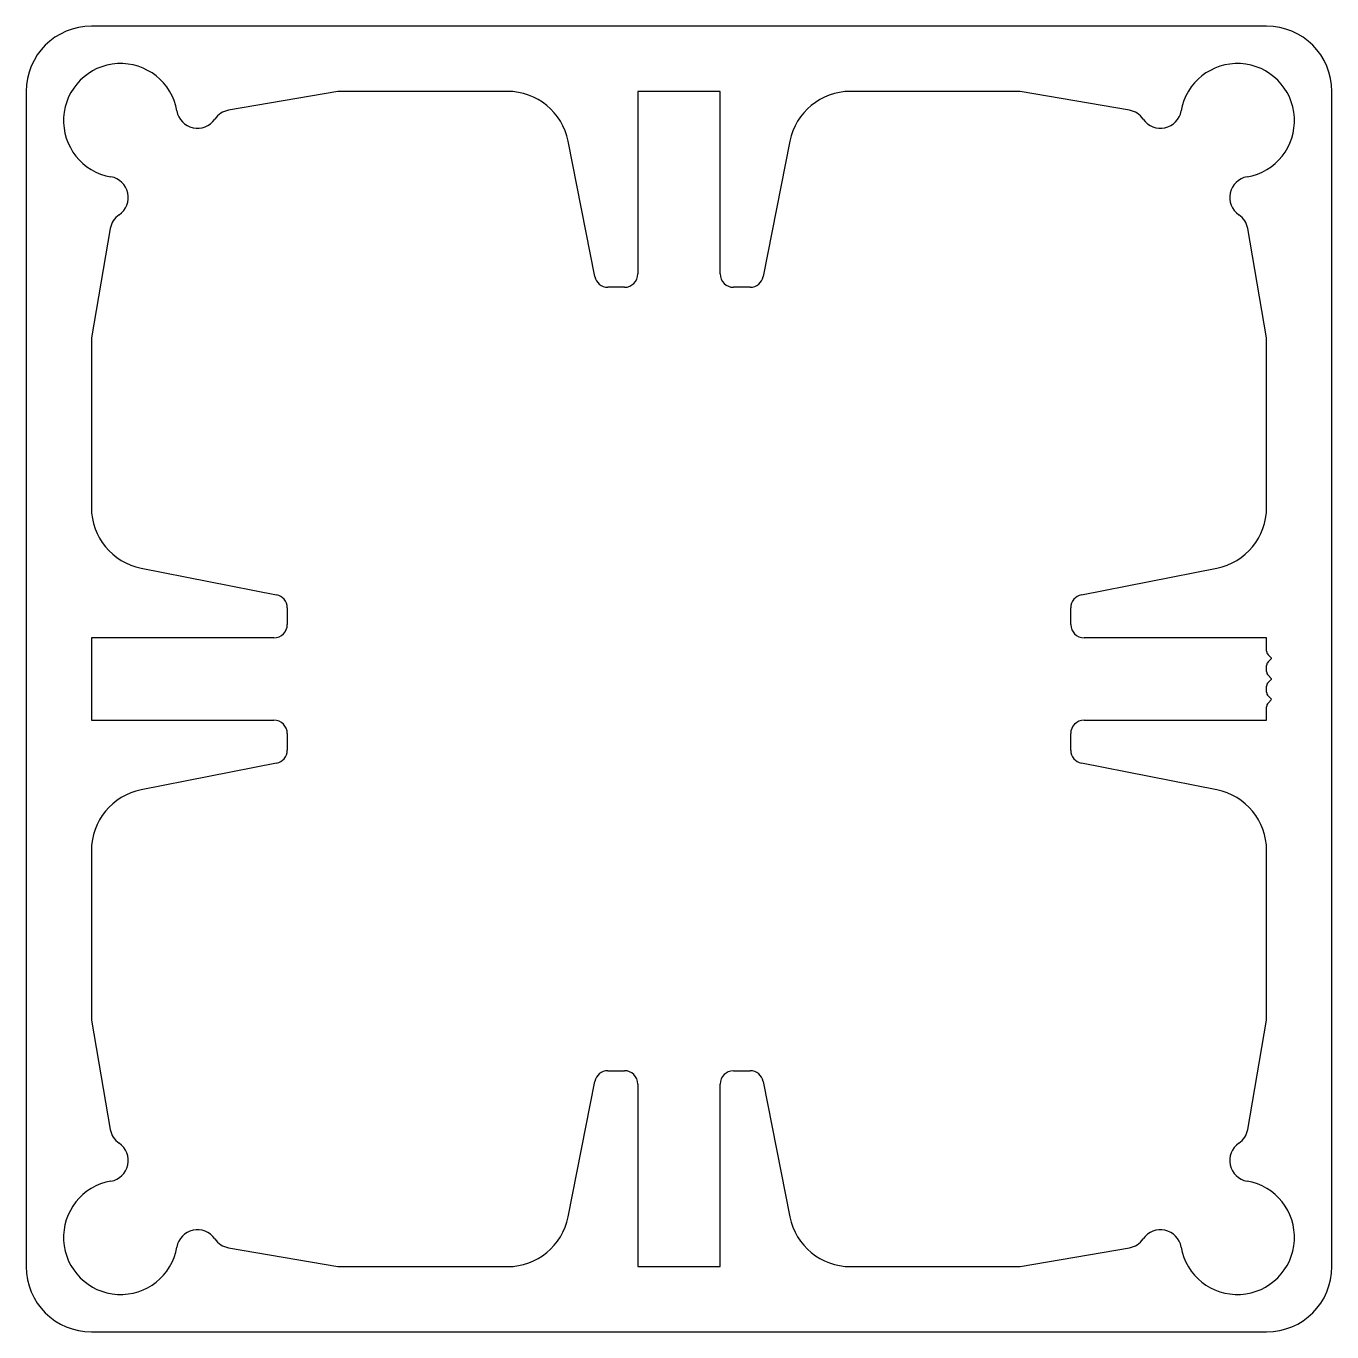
# Model space of a CAD drawing. Extents: x 3.5 to 67, y 3.2 to 66.7.
import ezdxf

# ---------------------------------------------------------------- set-up
doc = ezdxf.new("R2010")
doc.units = 0
doc.layers.get('0').update_dxf_attribs({"linetype": 'CONTINUOUS'})

msp = doc.modelspace()

# ---------------------------------------------------------------- linework, layer by layer
for p, q in [((63.849, 66.748), (6.709, 66.748)), ((3.529, 63.568), (3.529, 6.428)), ((18.692, 63.573), (13.37, 62.656)), ((26.939, 63.573), (18.692, 63.573)), ((37.279, 63.573), (33.279, 63.573)), ((33.279, 63.573), (33.279, 54.699)), ((37.279, 54.698), (37.279, 63.573)), ((51.865, 63.573), (43.614, 63.573)), ((57.187, 62.656), (51.865, 63.573)), ((67.029, 6.428), (67.029, 63.568)), ((31.178, 54.573), (29.885, 61.152)), ((40.673, 61.152), (39.379, 54.573)), ((7.621, 56.907), (6.704, 51.585)), ((63.854, 51.585), (62.936, 56.907)), ((32.629, 54.048), (31.816, 54.048)), ((38.742, 54.048), (37.929, 54.048)), ((6.704, 51.585), (6.704, 43.334)), ((63.854, 43.338), (63.854, 51.585)), ((9.125, 40.392), (15.704, 39.099)), ((54.853, 39.099), (61.432, 40.392)), ((16.229, 38.462), (16.229, 37.649)), ((54.329, 37.648), (54.329, 38.461)), ((15.579, 36.998), (6.704, 36.998)), ((6.704, 36.998), (6.704, 32.998)), ((63.854, 36.998), (54.979, 36.998)), ((63.854, 36.358), (63.854, 36.998)), ((63.854, 35.358), (63.854, 35.651)), ((64.098, 36.01), (63.927, 36.181)), ((63.927, 35.827), (64.098, 35.998)), ((64.098, 35.01), (63.927, 35.181)), ((63.927, 34.827), (64.098, 34.998)), ((63.854, 34.358), (63.854, 34.651)), ((64.098, 34.01), (63.927, 34.181)), ((63.927, 33.827), (64.098, 33.999)), ((63.854, 32.998), (63.854, 33.651)), ((6.704, 32.998), (15.578, 32.998)), ((54.978, 32.998), (63.854, 32.998)), ((16.229, 32.349), (16.229, 31.536)), ((54.329, 31.535), (54.329, 32.348)), ((15.704, 30.898), (9.125, 29.605)), ((61.432, 29.605), (54.853, 30.898)), ((6.704, 26.659), (6.704, 18.412)), ((63.854, 18.412), (63.854, 26.663)), ((6.704, 18.412), (7.621, 13.09)), ((62.936, 13.09), (63.854, 18.412)), ((31.815, 15.948), (32.628, 15.948)), ((37.928, 15.948), (38.741, 15.948)), ((29.885, 8.845), (31.178, 15.424)), ((33.279, 15.299), (33.279, 6.423)), ((37.279, 6.423), (37.279, 15.298)), ((39.379, 15.424), (40.673, 8.845)), ((13.37, 7.341), (18.692, 6.423)), ((51.865, 6.423), (57.187, 7.341)), ((18.692, 6.423), (26.943, 6.423)), ((33.279, 6.423), (37.279, 6.423)), ((43.618, 6.423), (51.865, 6.423)), ((6.709, 3.248), (63.849, 3.248))]:
    msp.add_line(p, q)
for centre, radius, start, end in [((6.709, 63.568), 3.18, 90, 180), ((63.849, 63.568), 3.18, 360, 90), ((8.124, 62.153), 2.775, 9.73628, 260.26372), ((62.434, 62.153), 2.775, 279.73628, 170.26372), ((26.941, 60.573), 3, 11.12208, 90.03557), ((43.616, 60.573), 3, 90.03557, 168.87792), ((11.86, 62.795), 1.016, 189.73628, 325.88743), ((13.542, 61.655), 1.016, 99.77858, 145.88743), ((57.015, 61.655), 1.016, 34.11257, 80.22142), ((58.697, 62.795), 1.016, 214.11257, 350.26372), ((7.482, 58.417), 1.016, 304.11257, 80.26372), ((63.075, 58.417), 1.016, 99.73628, 235.88743), ((8.622, 56.735), 1.016, 124.11257, 170.22142), ((61.935, 56.735), 1.016, 9.77858, 55.88743), ((32.629, 54.698), 0.65, 270.04877, 0.03098), ((37.929, 54.698), 0.65, 180.03098, 270.04877), ((31.816, 54.698), 0.65, 191.12208, 270.04877), ((38.741, 54.698), 0.65, 270.04877, 348.87792), ((9.704, 43.336), 3, 180.03557, 258.87792), ((60.854, 43.336), 3, 281.12208, 0.03557), ((15.579, 38.461), 0.65, 0.04877, 78.87792), ((54.979, 38.461), 0.65, 101.12208, 180.04877), ((15.579, 37.648), 0.65, 270.03098, 0.04877), ((54.979, 37.648), 0.65, 180.04877, 270.03098), ((64.104, 36.358), 0.25, 180, 225), ((64.104, 35.651), 0.25, 135, 180), ((64.092, 36.004), 0.008, 315, 45), ((64.104, 35.358), 0.25, 180, 225), ((64.092, 35.004), 0.008, 315, 45), ((64.104, 34.651), 0.25, 135, 180), ((64.104, 34.358), 0.25, 180, 225), ((64.104, 33.651), 0.25, 135, 180), ((64.092, 34.004), 0.008, 315, 45), ((15.579, 32.348), 0.65, 0.04877, 90.03098), ((54.979, 32.348), 0.65, 90.03098, 180.04877), ((15.579, 31.536), 0.65, 281.12208, 0.04877), ((54.979, 31.536), 0.65, 180.04877, 258.87792), ((9.704, 26.661), 3, 101.12208, 180.03557), ((60.854, 26.661), 3, 0.03557, 78.87792), ((31.816, 15.298), 0.65, 90.04877, 168.87792), ((32.629, 15.298), 0.65, 0.03098, 90.04877), ((37.929, 15.298), 0.65, 90.04877, 180.03098), ((38.741, 15.298), 0.65, 11.12208, 90.04877), ((8.622, 13.262), 1.016, 189.77858, 235.88743), ((61.935, 13.262), 1.016, 304.11257, 350.22142), ((7.482, 11.58), 1.016, 279.73628, 55.88743), ((63.075, 11.58), 1.016, 124.11257, 260.26372), ((8.124, 7.843), 2.775, 99.73628, 350.26372), ((62.434, 7.843), 2.775, 189.73628, 80.26372), ((26.941, 9.423), 3, 270.03557, 348.87792), ((43.616, 9.423), 3, 191.12208, 270.03557), ((11.86, 7.202), 1.016, 34.11257, 170.26372), ((13.542, 8.342), 1.016, 214.11257, 260.22142), ((57.015, 8.342), 1.016, 279.77858, 325.88743), ((58.697, 7.202), 1.016, 9.73628, 145.88743), ((6.709, 6.428), 3.18, 180, 270), ((63.849, 6.428), 3.18, 270, 0)]:
    msp.add_arc(centre, radius, start, end)

doc.saveas('drawing.dxf')
